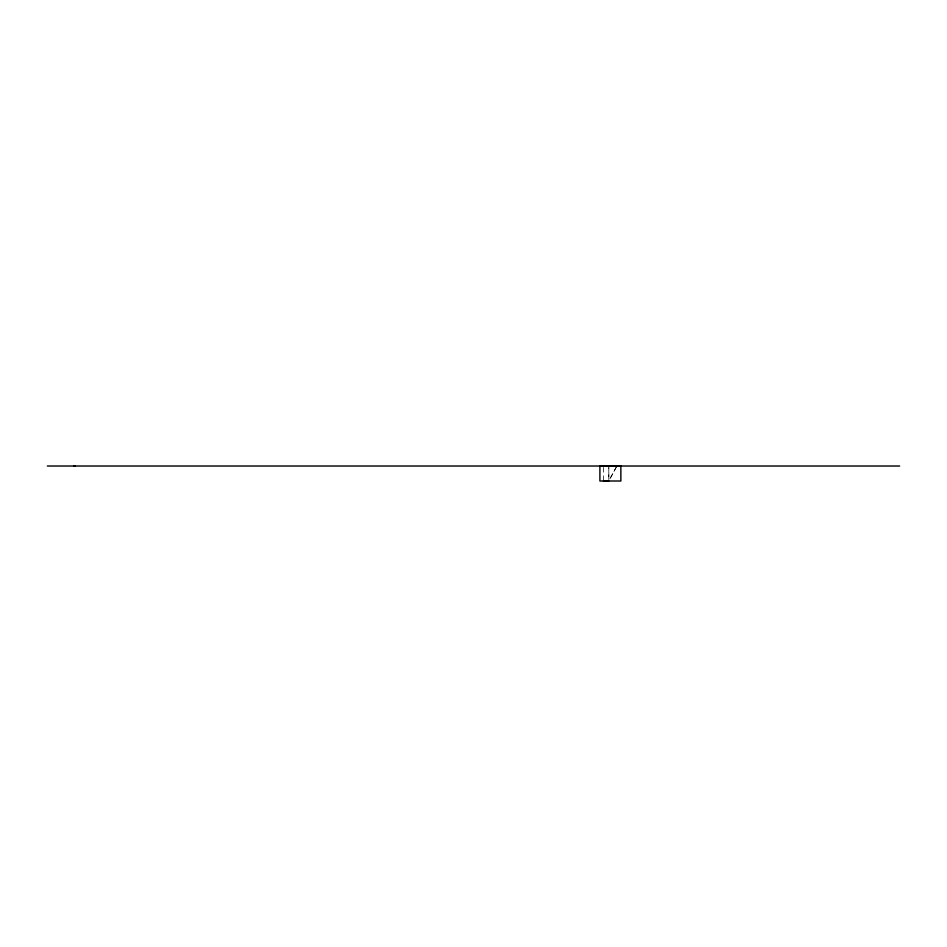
<?xml version="1.0" encoding="UTF-8"?>
<svg xmlns="http://www.w3.org/2000/svg" width="947" height="947" viewBox="0 0 947 947"><rect width="100%" height="100%" fill="white"/><g stroke="black" fill="none" stroke-linecap="round" stroke-linejoin="round"><path stroke-width="0.71" stroke-dasharray="4.74 3.55" d="M608.803 479.608L608.814 467.451L608.826 479.656M616.781 466.102L609.466 479.727L616.213 467.345M603.393 467.463L603.393 481.005"/><path stroke-width="1.42" d="M75.334 465.995L73.819 466.042M603.393 481.005L608.791 480.958M47.35 466.019L899.65 466.019M620.865 466.102L599.901 466.102L599.901 481.005L620.865 481.005L620.865 466.102"/></g></svg>
